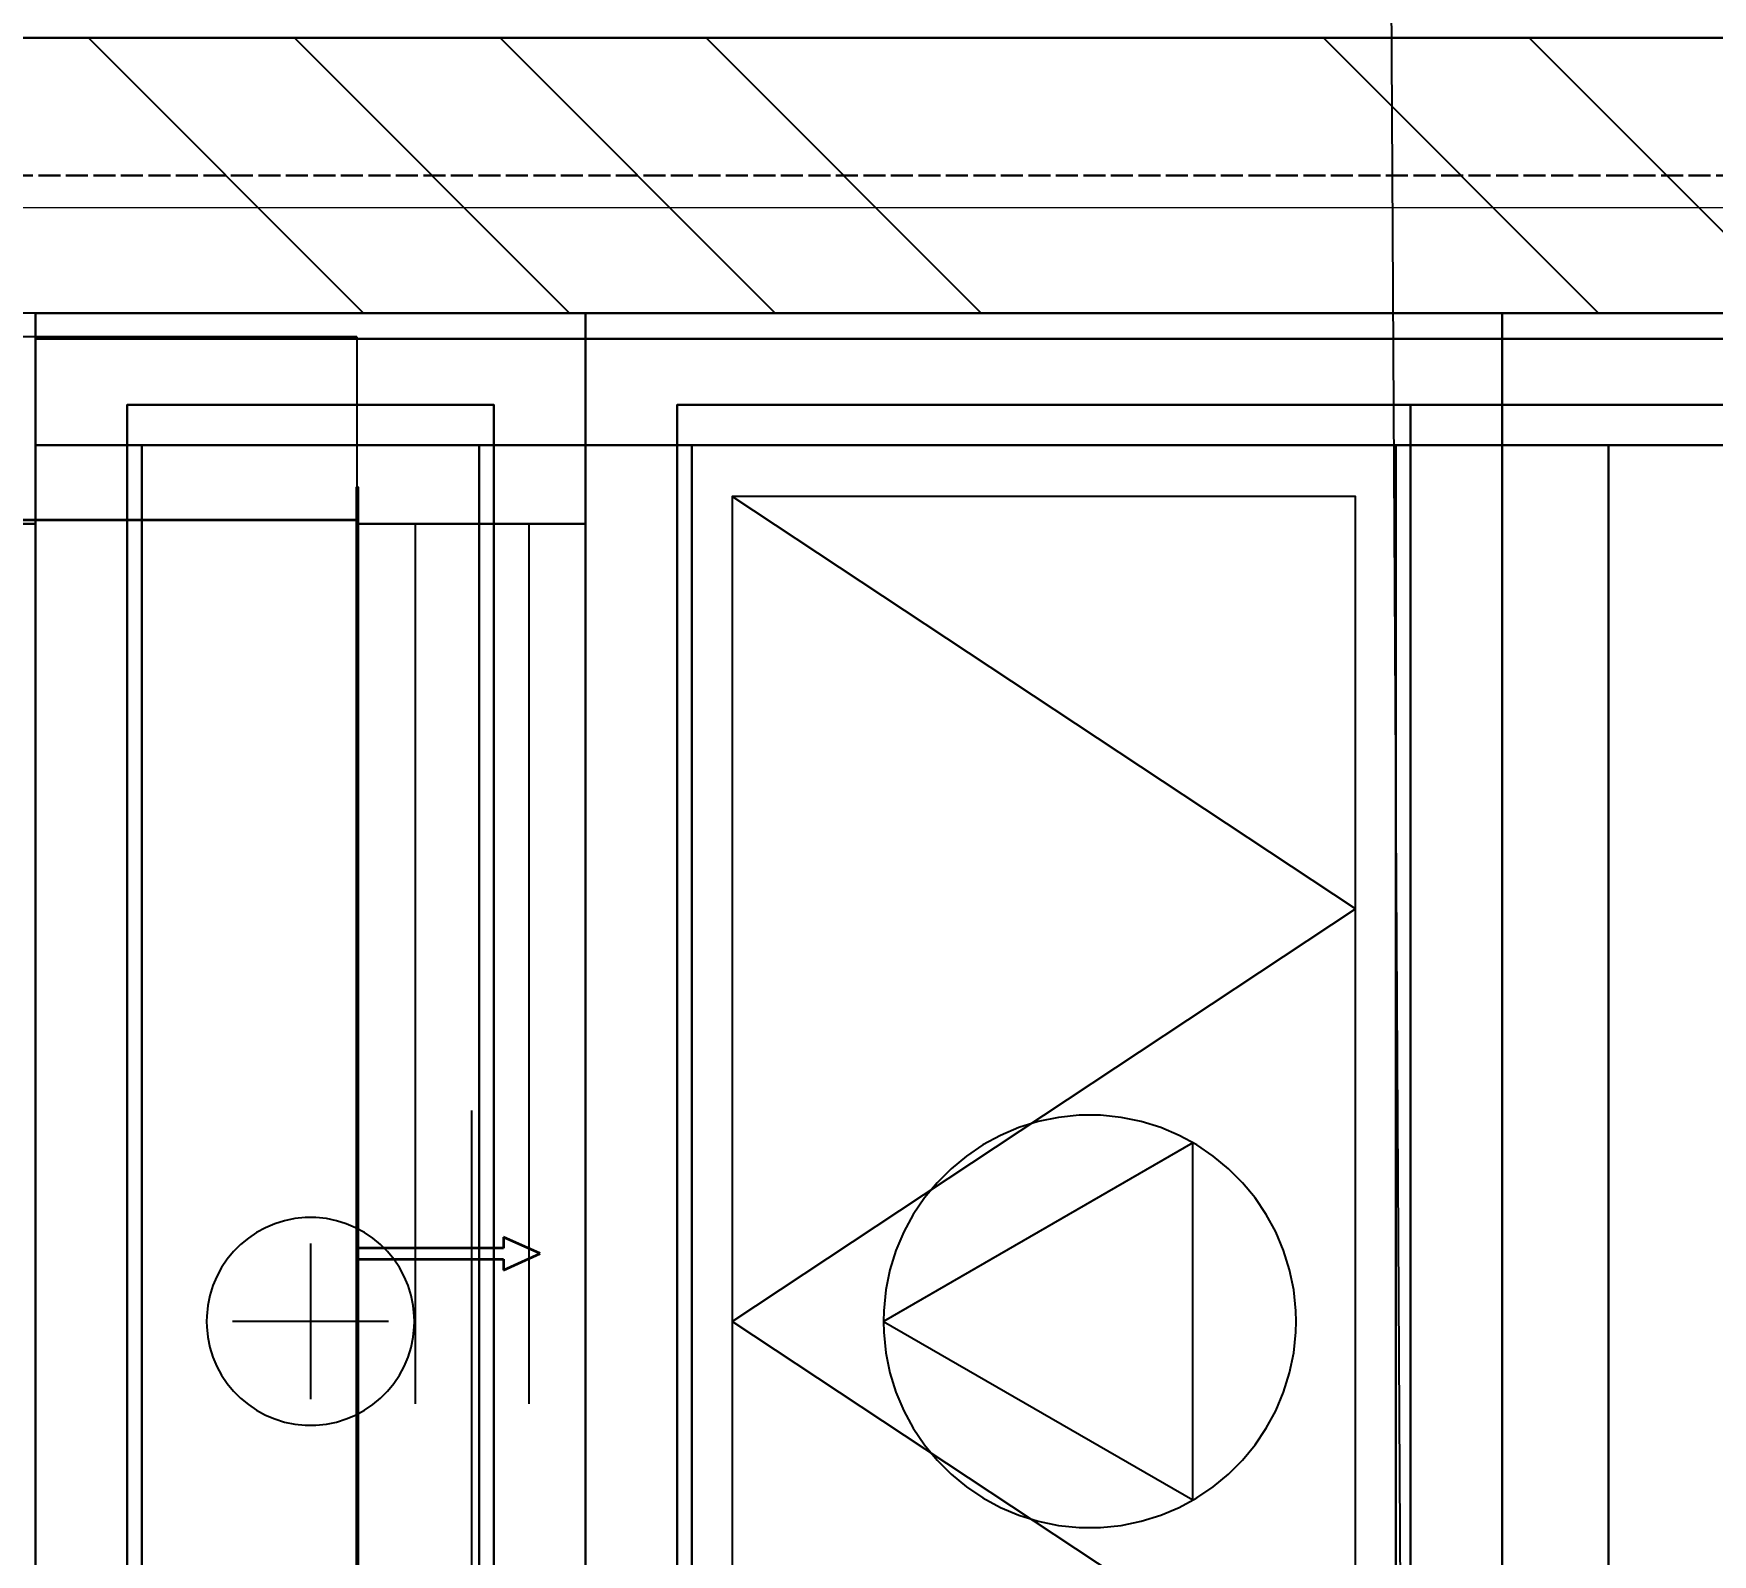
# Model space of a CAD drawing. Header units: millimetres. Extents: x 83708 to 840243643, y 645190 to 956201.
# Drawn here: x 351299 to 352214, y 855935 to 856764 of the extents above; entities that cross this region are included whole.
import ezdxf
from ezdxf import colors
from ezdxf.entities.mleader import LeaderData, LeaderLine
from ezdxf.math import Vec2, Vec3

# ---------------------------------------------------------------- set-up
doc = ezdxf.new("R2010")
doc.units = ezdxf.units.MM
doc.linetypes.add('ACAD_ISO02W100', pattern=[15, 12, -3])
doc.linetypes.add('MiddleRoom', pattern=[1100000.0, 100000, 1000000.0])
for name, color, linetype, lineweight in [('_INVENTO ALUSPLAAN', 253, 'Continuous', 9), ('Sein', 7, 'Continuous', 9), ('TULETÕKKETSOON', 1, 'ACAD_ISO02W100', 9)]:
    doc.layers.add(name, color=color, linetype=linetype, lineweight=lineweight)
for name, color, linetype in [('DUCT-S-1', 7, 'Continuous'), ('FLECAD1', 7, 'Continuous'), ('FLECAD2', 7, 'Continuous'), ('FLECAD3', 7, 'Continuous')]:
    doc.layers.add(name, color=color, linetype=linetype)
doc.styles.add('Annotative', font='malgunsl.ttf', dxfattribs={"height": 2})

# ---------------------------------------------------------------- blocks, each defined once
blk = doc.blocks.new('AC02935765_20221207113114_0')
at = {"layer": 'FLECAD1', "linetype": 'Continuous'}
for points in [[(425, 140, 150), (125, 139.9999, 150), (125, 1240, 150), (424.9999, 1240, 150)], [(125, 139.9999, 150), (125, 139.9999, 726), (125, 1240, 726), (125, 1240, 150)], [(424.9999, 1240, 150), (125, 1240, 150), (125, 1240, 726), (424.9999, 1240, 726)], [(425, 140, 726), (424.9999, 1240, 726), (125, 1240, 726), (125, 139.9999, 726)], [(925, 140, 150), (425, 140, 150), (424.9999, 1240, 150), (924.9999, 1240, 150)], [(425, 140, 150), (425, 140, 1302), (424.9999, 1240, 1302), (424.9999, 1240, 150)], [(924.9999, 1240, 150), (424.9999, 1240, 150), (424.9999, 1240, 1302), (924.9999, 1240, 1302)], [(925, 140, 1302), (924.9999, 1240, 1302), (424.9999, 1240, 1302), (425, 140, 1302)], [(425, 140, 150), (424.9999, 1240, 150), (424.9999, 1240, 726), (425, 140, 726)], [(2275, 140.0001, 150), (925, 140, 150), (924.9999, 1240, 150), (2275, 1240, 150)], [(925, 140, 150), (925, 140, 1302), (924.9999, 1240, 1302), (924.9999, 1240, 150)], [(2275, 1240, 150), (924.9999, 1240, 150), (924.9999, 1240, 1302), (2275, 1240, 1302)], [(2275, 140.0001, 1302), (2275, 1240, 1302), (924.9999, 1240, 1302), (925, 140, 1302)], [(925, 140, 150), (924.9999, 1240, 150), (924.9999, 1240, 1302), (925, 140, 1302)], [(424.9999, 1168), (125, 1168), (125, 1226), (424.9999, 1226)], [(125, 1168), (125, 1168, 150), (125, 1226, 150), (125, 1226)], [(424.9999, 1226), (125, 1226), (125, 1226, 150), (424.9999, 1226, 150)], [(424.9999, 1168, 150), (424.9999, 1226, 150), (125, 1226, 150), (125, 1168, 150)], [(924.9999, 1168), (424.9999, 1168), (424.9999, 1226), (924.9999, 1226)], [(424.9999, 1168), (424.9999, 1168, 150), (424.9999, 1226, 150), (424.9999, 1226)], [(924.9999, 1226), (424.9999, 1226), (424.9999, 1226, 150), (924.9999, 1226, 150)], [(924.9999, 1168, 150), (924.9999, 1226, 150), (424.9999, 1226, 150), (424.9999, 1168, 150)], [(424.9999, 1168), (424.9999, 1226), (424.9999, 1226, 150), (424.9999, 1168, 150)], [(2275, 1168), (924.9999, 1168), (924.9999, 1226), (2275, 1226)], [(924.9999, 1168), (924.9999, 1168, 150), (924.9999, 1226, 150), (924.9999, 1226)], [(2275, 1226), (924.9999, 1226), (924.9999, 1226, 150), (2275, 1226, 150)], [(2275, 1168, 150), (2275, 1226, 150), (924.9999, 1226, 150), (924.9999, 1168, 150)], [(924.9999, 1168), (924.9999, 1226), (924.9999, 1226, 150), (924.9999, 1168, 150)], [(424.9999, 1168), (424.9999, 1168, 150), (125, 1168, 150), (125, 1168)], [(183, 211.9999), (125, 211.9999), (125, 1168), (183, 1168)], [(125, 211.9999), (125, 211.9999, 150), (125, 1168, 150), (125, 1168)], [(183, 1168), (125, 1168), (125, 1168, 150), (183, 1168, 150)], [(183, 211.9999, 150), (183, 1168, 150), (125, 1168, 150), (125, 211.9999, 150)], [(183, 211.9999), (183, 1168), (183, 1168, 150), (183, 211.9999, 150)], [(425, 212), (367, 212), (366.9999, 1168), (424.9999, 1168)], [(367, 212), (367, 212, 150), (366.9999, 1168, 150), (366.9999, 1168)], [(424.9999, 1168), (366.9999, 1168), (366.9999, 1168, 150), (424.9999, 1168, 150)], [(425, 212, 150), (424.9999, 1168, 150), (366.9999, 1168, 150), (367, 212, 150)], [(924.9999, 1168), (924.9999, 1168, 150), (424.9999, 1168, 150), (424.9999, 1168)], [(483, 212), (425, 212), (424.9999, 1168), (482.9999, 1168)], [(425, 212), (425, 212, 150), (424.9999, 1168, 150), (424.9999, 1168)], [(482.9999, 1168), (424.9999, 1168), (424.9999, 1168, 150), (482.9999, 1168, 150)], [(483, 212, 150), (482.9999, 1168, 150), (424.9999, 1168, 150), (425, 212, 150)], [(425, 212), (424.9999, 1168), (424.9999, 1168, 150), (425, 212, 150)], [(483, 212), (482.9999, 1168), (482.9999, 1168, 150), (483, 212, 150)], [(925, 212), (867, 212), (866.9999, 1168), (924.9999, 1168)], [(867, 212), (867, 212, 150), (866.9999, 1168, 150), (866.9999, 1168)], [(924.9999, 1168), (866.9999, 1168), (866.9999, 1168, 150), (924.9999, 1168, 150)], [(925, 212, 150), (924.9999, 1168, 150), (866.9999, 1168, 150), (867, 212, 150)], [(2275, 1168), (2275, 1168, 150), (924.9999, 1168, 150), (924.9999, 1168)], [(983, 212), (925, 212), (924.9999, 1168), (982.9999, 1168)], [(925, 212), (925, 212, 150), (924.9999, 1168, 150), (924.9999, 1168)], [(982.9999, 1168), (924.9999, 1168), (924.9999, 1168, 150), (982.9999, 1168, 150)], [(983, 212, 150), (982.9999, 1168, 150), (924.9999, 1168, 150), (925, 212, 150)], [(925, 212), (924.9999, 1168), (924.9999, 1168, 150), (925, 212, 150)], [(983, 212), (982.9999, 1168), (982.9999, 1168, 150), (983, 212, 150)], [(299.9999, 1145, 794), (300.9999, 1145, 794), (301, 304.9999, 794), (300, 304.9999, 794)], [(299.9999, 1145, 794), (300, 304.9999, 794), (300, 304.9999, 1234), (299.9999, 1145, 1234)], [(299.9999, 1145, 794), (299.9999, 1145, 1234), (300.9999, 1145, 1234), (300.9999, 1145, 794)], [(299.9999, 1145, 1234), (300, 304.9999, 1234), (301, 304.9999, 1234), (300.9999, 1145, 1234)], [(300.9999, 1145, 794), (300.9999, 1145, 1234), (301, 304.9999, 1234), (301, 304.9999, 794)], [(1, 1125, 238), (125, 1125, 238), (125, 324.9999, 238), (1, 324.9999, 238)], [(1, 1125, 238), (1, 1125, 638), (125, 1125, 638), (125, 1125, 238)], [(1, 1125, 638), (1, 324.9999, 638), (125, 324.9999, 638), (125, 1125, 638)], [(125, 1125, 238), (125, 1125, 638), (125, 324.9999, 638), (125, 324.9999, 238)], [(300.9999, 1125, 814), (424.9999, 1125, 814), (425, 324.9999, 814), (301, 324.9999, 814)], [(300.9999, 1125, 814), (301, 324.9999, 814), (301, 324.9999, 1214), (300.9999, 1125, 1214)], [(300.9999, 1125, 814), (300.9999, 1125, 1214), (424.9999, 1125, 1214), (424.9999, 1125, 814)], [(300.9999, 1125, 1214), (301, 324.9999, 1214), (425, 324.9999, 1214), (424.9999, 1125, 1214)], [(424.9999, 1125, 814), (424.9999, 1125, 1214), (425, 324.9999, 1214), (425, 324.9999, 814)]]:
    blk.add_3dface(points, dxfattribs=at)
at = {"layer": 'FLECAD2', "linetype": 'Continuous'}
for points in [[(374.9999, 1240, 203), (175, 1240, 203), (175, 1240, 673), (374.9999, 1240, 673), (374.9999, 1240, 203)], [(175, 1240, 203), (175, 1240, 203), (175, 1240, 673), (175, 1240, 673), (175, 1240, 203)], [(924.9999, 1240, 203), (474.9999, 1240, 203), (474.9999, 1240, 673), (924.9999, 1240, 673), (924.9999, 1240, 203)], [(474.9999, 1240, 203), (474.9999, 1240, 203), (474.9999, 1240, 673), (474.9999, 1240, 673), (474.9999, 1240, 203)], [(474.9999, 1240, 779), (474.9999, 1240, 1249), (474.9999, 1240, 1249), (474.9999, 1240, 779), (474.9999, 1240, 779)], [(474.9999, 1240, 779), (474.9999, 1240, 1249), (874.9999, 1240, 1249), (874.9999, 1240, 779), (474.9999, 1240, 779)], [(874.9999, 1240, 779), (874.9999, 1240, 1249), (924.9999, 1240, 1249), (924.9999, 1240, 779), (874.9999, 1240, 779)], [(2275, 1240, 203), (924.9999, 1240, 203), (924.9999, 1240, 1249), (2275, 1240, 1249), (2275, 1240, 203)], [(125, 189.9999, 203), (125, 189.9999, 673), (125, 1190, 673), (125, 1190, 203), (125, 189.9999, 203)], [(125, 189.9999, 203), (125, 189.9999, 673), (125, 1190, 673), (125, 1190, 203), (125, 189.9999, 203)], [(375, 190, 150), (175, 189.9999, 150), (175, 1190, 150), (374.9999, 1190, 150), (375, 190, 150)], [(175, 189.9999, 150), (175, 189.9999, 150), (175, 1190, 150), (175, 1190, 150), (175, 189.9999, 150)], [(375, 190, 726), (374.9999, 1190, 726), (175, 1190, 726), (175, 189.9999, 726), (375, 190, 726)], [(175, 189.9999, 726), (175, 1190, 726), (175, 1190, 726), (175, 189.9999, 726), (175, 189.9999, 726)], [(425, 190, 203), (425, 190, 673), (424.9999, 1190, 673), (424.9999, 1190, 203), (425, 190, 203)], [(425, 190, 203), (425, 190, 673), (424.9999, 1190, 673), (424.9999, 1190, 203), (425, 190, 203)], [(424.9999, 1190, 779), (425, 190, 779), (425, 190, 1249), (424.9999, 1190, 1249), (424.9999, 1190, 779)], [(424.9999, 1190, 779), (425, 190, 779), (425, 190, 1249), (424.9999, 1190, 1249), (424.9999, 1190, 779)], [(425, 190, 203), (424.9999, 1190, 203), (424.9999, 1190, 673), (425, 190, 673), (425, 190, 203)], [(925, 190, 150), (475, 190, 150), (474.9999, 1190, 150), (924.9999, 1190, 150), (925, 190, 150)], [(475, 190, 150), (475, 190, 150), (474.9999, 1190, 150), (474.9999, 1190, 150), (475, 190, 150)], [(474.9999, 1190, 1302), (475, 190, 1302), (475, 190, 1302), (474.9999, 1190, 1302), (474.9999, 1190, 1302)], [(474.9999, 1190, 1302), (475, 190, 1302), (875, 190, 1302), (874.9999, 1190, 1302), (474.9999, 1190, 1302)], [(874.9999, 1190, 1302), (875, 190, 1302), (925, 190, 1302), (924.9999, 1190, 1302), (874.9999, 1190, 1302)], [(2275, 190.0001, 150), (925, 190, 150), (924.9999, 1190, 150), (2275, 1190, 150), (2275, 190.0001, 150)], [(925, 190, 203), (925, 190, 1249), (924.9999, 1190, 1249), (924.9999, 1190, 203), (925, 190, 203)], [(2275, 190.0001, 1302), (2275, 1190, 1302), (924.9999, 1190, 1302), (925, 190, 1302), (2275, 190.0001, 1302)], [(925, 190, 203), (924.9999, 1190, 203), (924.9999, 1190, 673), (925, 190, 673), (925, 190, 203)], [(924.9999, 1190, 779), (924.9999, 1190, 1249), (925, 190, 1249), (925, 190, 779), (924.9999, 1190, 779)], [(924.9999, 1190, 779), (924.9999, 1190, 1249), (925, 190, 1249), (925, 190, 779), (924.9999, 1190, 779)]]:
    blk.add_polyline3d(points, dxfattribs=at)
at = {"layer": 'FLECAD3', "linetype": 'Continuous'}
for p, q in [((317.4999, 1240, 438), (232.4999, 1240, 438)), ((274.9999, 1240, 395.5), (274.9999, 1240, 480.5)), ((686.3999, 1240, 414.5), (662.1998, 1240, 414.5)), ((686.3999, 1240, 461.5), (662.1998, 1240, 461.5)), ((2275, 1240, 673), (924.9999, 1240, 673)), ((2275, 1240, 779), (924.9999, 1240, 779)), ((331.9999, 1125, 814), (332, 644.9999, 814)), ((331.9999, 1125, 1214), (331.9999, 1125, 974)), ((331.9999, 1125, 1214), (332, 644.9999, 1214)), ((362.9999, 1125, 814), (362.9999, 1125, 1054)), ((393.9999, 1125, 814), (394, 645, 814)), ((393.9999, 1125, 1214), (393.9999, 1125, 974)), ((393.9999, 1125, 1214), (394, 645, 1214)), ((363, 324.9999, 814), (363, 804.9999, 814)), ((363, 324.9999, 1214), (363, 804.9999, 1214)), ((275, 732.4999, 150), (275, 647.4999, 150)), ((275, 732.4999, 726), (275, 647.4999, 726)), ((317.5, 689.9999, 150), (232.5, 689.9999, 150)), ((317.5, 689.9999, 726), (232.5, 689.9999, 726))]:
    blk.add_line(p, q, dxfattribs=at)
for points in [[(331.6665, 1240, 438), (331.6169, 1240, 435.0801), (331.036, 1240, 429.3693), (329.9026, 1240, 423.8389), (328.2455, 1240, 418.5175), (326.0933, 1240, 413.4339), (323.4744, 1240, 408.6166), (320.4176, 1240, 404.0941), (316.9515, 1240, 399.8952), (313.1046, 1240, 396.0484), (308.9058, 1240, 392.5823), (304.3833, 1240, 389.5255), (299.5659, 1240, 386.9067), (294.4823, 1240, 384.7544), (289.161, 1240, 383.0973), (283.6306, 1240, 381.9639), (277.9198, 1240, 381.3829), (274.9999, 1240, 381.3333), (272.08, 1240, 381.3829), (266.3691, 1240, 381.9639), (260.8387, 1240, 383.0973), (255.5175, 1240, 384.7544), (250.4338, 1240, 386.9067), (245.6165, 1240, 389.5255), (241.094, 1240, 392.5823), (236.8951, 1240, 396.0484), (233.0482, 1240, 399.8952), (229.5822, 1240, 404.0941), (226.5254, 1240, 408.6166), (223.9065, 1240, 413.4339), (221.7544, 1240, 418.5175), (220.0972, 1240, 423.8389), (218.9639, 1240, 429.3693), (218.3828, 1240, 435.0801), (218.3333, 1240, 438), (218.3828, 1240, 440.9199), (218.9639, 1240, 446.6307), (220.0972, 1240, 452.1611), (221.7544, 1240, 457.4825), (223.9065, 1240, 462.5661), (226.5254, 1240, 467.3834), (229.5822, 1240, 471.9059), (233.0482, 1240, 476.1048), (236.8951, 1240, 479.9516), (241.094, 1240, 483.4177), (245.6165, 1240, 486.4745), (250.4338, 1240, 489.0933), (255.5175, 1240, 491.2456), (260.8387, 1240, 492.9027), (266.3691, 1240, 494.0361), (272.08, 1240, 494.6171), (274.9999, 1240, 494.6667), (277.9198, 1240, 494.6171), (283.6306, 1240, 494.0361), (289.161, 1240, 492.9027), (294.4823, 1240, 491.2456), (299.5659, 1240, 489.0933), (304.3833, 1240, 486.4745), (308.9058, 1240, 483.4177), (313.1046, 1240, 479.9516), (316.9515, 1240, 476.1048), (320.4176, 1240, 471.9059), (323.4744, 1240, 467.3834), (326.0933, 1240, 462.5661), (328.2455, 1240, 457.4825), (329.9026, 1240, 452.1611), (331.036, 1240, 446.6307), (331.6169, 1240, 440.9199), (331.6665, 1240, 438), (331.6665, 1240, 438)], [(504.9999, 1240, 802.5), (844.9999, 1240, 802.5), (844.9999, 1240, 1225.5), (504.9999, 1240, 1225.5), (504.9999, 1240, 802.5)], [(504.9999, 1240, 802.5), (844.9999, 1240, 908.25), (504.9999, 1240, 1014), (844.9999, 1240, 1119.75), (504.9999, 1240, 1225.5)], [(662.1998, 1240, 391), (541.1998, 1240, 391), (541.1998, 1240, 485), (662.1998, 1240, 485), (662.1998, 1240, 391)], [(710.5999, 1240, 320.5), (686.3999, 1240, 297), (686.3999, 1240, 579), (710.5999, 1240, 555.5), (710.5999, 1240, 320.5)], [(807.3999, 1240, 273.5), (803.9319, 1240, 273.6663), (797.1007, 1240, 274.6076), (790.4391, 1240, 276.2585), (783.9949, 1240, 278.5956), (777.8164, 1240, 281.5955), (771.9518, 1240, 285.2347), (766.4493, 1240, 289.49), (761.3571, 1240, 294.3379), (758.9999, 1240, 297), (756.6427, 1240, 299.6621), (751.5504, 1240, 304.51), (746.0479, 1240, 308.7653), (740.1833, 1240, 312.4045), (734.0049, 1240, 315.4044), (727.5607, 1240, 317.7415), (720.8989, 1240, 319.3924), (714.0679, 1240, 320.3337), (710.5999, 1240, 320.5)], [(807.3999, 1240, 344), (803.9319, 1240, 344.1663), (797.1007, 1240, 345.1076), (790.4391, 1240, 346.7585), (783.9949, 1240, 349.0956), (777.8164, 1240, 352.0955), (771.9518, 1240, 355.7347), (766.4493, 1240, 359.99), (761.3571, 1240, 364.8379), (758.9999, 1240, 367.5), (756.6427, 1240, 370.1621), (751.5504, 1240, 375.01), (746.0479, 1240, 379.2653), (740.1833, 1240, 382.9045), (734.0049, 1240, 385.9044), (727.5607, 1240, 388.2415), (720.8989, 1240, 389.8924), (714.0679, 1240, 390.8337), (710.5999, 1240, 391)], [(807.3999, 1240, 438), (804.4658, 1240, 436.8772), (798.4874, 1240, 435.1197), (792.4114, 1240, 433.948), (786.2769, 1240, 433.3622), (780.1229, 1240, 433.3622), (773.9884, 1240, 433.948), (767.9124, 1240, 435.1197), (761.9338, 1240, 436.8772), (758.9999, 1240, 438), (756.0659, 1240, 439.1228), (750.0874, 1240, 440.8803), (744.0114, 1240, 442.052), (737.8768, 1240, 442.6378), (731.7229, 1240, 442.6378), (725.5884, 1240, 442.052), (719.5123, 1240, 440.8803), (713.5338, 1240, 439.1228), (710.5999, 1240, 438)], [(807.3999, 1240, 532), (805.0427, 1240, 529.3379), (799.9504, 1240, 524.49), (794.4479, 1240, 520.2347), (788.5834, 1240, 516.5955), (782.4049, 1240, 513.5956), (775.9607, 1240, 511.2585), (769.299, 1240, 509.6076), (762.4679, 1240, 508.6663), (758.9999, 1240, 508.5), (755.5319, 1240, 508.3337), (748.7008, 1240, 507.3924), (742.0391, 1240, 505.7415), (735.5948, 1240, 503.4044), (729.4164, 1240, 500.4045), (723.5519, 1240, 496.7653), (718.0493, 1240, 492.51), (712.957, 1240, 487.6621), (710.5999, 1240, 485)], [(807.3999, 1240, 602.5), (805.0427, 1240, 599.8379), (799.9504, 1240, 594.99), (794.4479, 1240, 590.7347), (788.5834, 1240, 587.0955), (782.4049, 1240, 584.0956), (775.9607, 1240, 581.7585), (769.299, 1240, 580.1076), (762.4679, 1240, 579.1663), (758.9999, 1240, 579), (755.5319, 1240, 578.8337), (748.7008, 1240, 577.8924), (742.0391, 1240, 576.2415), (735.5948, 1240, 573.9044), (729.4164, 1240, 570.9045), (723.5519, 1240, 567.2653), (718.0493, 1240, 563.01), (712.957, 1240, 558.1621), (710.5999, 1240, 555.5)], [(879.9999, 1240, 320.5), (807.3999, 1240, 273.5), (807.3999, 1240, 602.5), (879.9999, 1240, 555.5), (879.9999, 1240, 320.5)], [(924.9999, 1240, 273.5), (923.6921, 1240, 277.6865), (920.302, 1240, 285.6423), (916.0419, 1240, 293.035), (910.9779, 1240, 299.7956), (905.1765, 1240, 305.8549), (898.7036, 1240, 311.1438), (891.6255, 1240, 315.5933), (884.0083, 1240, 319.1341), (879.9999, 1240, 320.5)], [(924.9999, 1240, 602.5), (923.6921, 1240, 598.3135), (920.302, 1240, 590.3577), (916.0419, 1240, 582.965), (910.9779, 1240, 576.2044), (905.1765, 1240, 570.1451), (898.7036, 1240, 564.8562), (891.6255, 1240, 560.4067), (884.0083, 1240, 556.8659), (879.9999, 1240, 555.5)], [(225, 1226, 75), (224.9651, 1226, 72.9389), (224.5549, 1226, 68.90771), (223.7549, 1226, 65.00391), (222.5852, 1226, 61.2477), (221.0659, 1226, 57.65924), (219.2173, 1226, 54.25877), (215.906, 1226, 49.52486), (210.4751, 1226, 44.09406), (205.7412, 1226, 40.78271), (202.3408, 1226, 38.93413), (198.7522, 1226, 37.41487), (194.9961, 1226, 36.24514), (191.0923, 1226, 35.44512), (187.061, 1226, 35.03502), (185, 1226, 35), (182.939, 1226, 35.03502), (178.9077, 1226, 35.44512), (175.0039, 1226, 36.24514), (171.2478, 1226, 37.41487), (167.6592, 1226, 38.93413), (164.2588, 1226, 40.78271), (159.5249, 1226, 44.09406), (154.094, 1226, 49.52486), (150.7827, 1226, 54.25877), (148.9341, 1226, 57.65924), (147.4148, 1226, 61.2477), (146.2451, 1226, 65.00391), (145.4451, 1226, 68.90771), (145.0349, 1226, 72.9389), (145, 1226, 75), (145.0349, 1226, 77.0611), (145.4451, 1226, 81.09229), (146.2451, 1226, 84.99609), (147.4148, 1226, 88.7523), (148.9341, 1226, 92.34076), (150.7827, 1226, 95.74123), (154.094, 1226, 100.4751), (159.5249, 1226, 105.9059), (164.2588, 1226, 109.2173), (167.6592, 1226, 111.0659), (171.2478, 1226, 112.5851), (175.0039, 1226, 113.7549), (178.9077, 1226, 114.5549), (182.939, 1226, 114.965), (185, 1226, 115), (187.061, 1226, 114.965), (191.0923, 1226, 114.5549), (194.9961, 1226, 113.7549), (198.7522, 1226, 112.5851), (202.3408, 1226, 111.0659), (205.7412, 1226, 109.2173), (210.4751, 1226, 105.9059), (215.906, 1226, 100.4751), (219.2173, 1226, 95.74123), (221.0659, 1226, 92.34076), (222.5852, 1226, 88.7523), (223.7549, 1226, 84.99609), (224.5549, 1226, 81.09229), (224.9651, 1226, 77.0611), (225, 1226, 75), (225, 1226, 75)], [(404.9999, 1226, 75), (404.9648, 1226, 72.9389), (404.5548, 1226, 68.90771), (403.7548, 1226, 65.00391), (402.585, 1226, 61.2477), (401.0658, 1226, 57.65924), (399.2172, 1226, 54.25877), (395.9059, 1226, 49.52486), (390.475, 1226, 44.09406), (385.7411, 1226, 40.78271), (382.3406, 1226, 38.93413), (378.7522, 1226, 37.41487), (374.996, 1226, 36.24514), (371.0922, 1226, 35.44512), (367.061, 1226, 35.03502), (364.9999, 1226, 35), (362.9387, 1226, 35.03502), (358.9076, 1226, 35.44512), (355.0038, 1226, 36.24514), (351.2476, 1226, 37.41487), (347.6592, 1226, 38.93413), (344.2587, 1226, 40.78271), (339.5248, 1226, 44.09406), (334.0939, 1226, 49.52486), (330.7826, 1226, 54.25877), (328.934, 1226, 57.65924), (327.4148, 1226, 61.2477), (326.245, 1226, 65.00391), (325.4449, 1226, 68.90771), (325.0349, 1226, 72.9389), (324.9999, 1226, 75), (325.0349, 1226, 77.0611), (325.4449, 1226, 81.09229), (326.245, 1226, 84.99609), (327.4148, 1226, 88.7523), (328.934, 1226, 92.34076), (330.7826, 1226, 95.74123), (334.0939, 1226, 100.4751), (339.5248, 1226, 105.9059), (344.2587, 1226, 109.2173), (347.6592, 1226, 111.0659), (351.2476, 1226, 112.5851), (355.0038, 1226, 113.7549), (358.9076, 1226, 114.5549), (362.9387, 1226, 114.965), (364.9999, 1226, 115), (367.061, 1226, 114.965), (371.0922, 1226, 114.5549), (374.996, 1226, 113.7549), (378.7522, 1226, 112.5851), (382.3406, 1226, 111.0659), (385.7411, 1226, 109.2173), (390.475, 1226, 105.9059), (395.9059, 1226, 100.4751), (399.2172, 1226, 95.74123), (401.0658, 1226, 92.34076), (402.585, 1226, 88.7523), (403.7548, 1226, 84.99609), (404.5548, 1226, 81.09229), (404.9648, 1226, 77.0611), (404.9999, 1226, 75), (404.9999, 1226, 75)], [(564.9999, 1226, 75), (564.9648, 1226, 72.9389), (564.5548, 1226, 68.90771), (563.7548, 1226, 65.00391), (562.585, 1226, 61.2477), (561.0658, 1226, 57.65924), (559.2172, 1226, 54.25877), (555.9059, 1226, 49.52486), (550.475, 1226, 44.09406), (545.7411, 1226, 40.78271), (542.3406, 1226, 38.93413), (538.7522, 1226, 37.41487), (534.996, 1226, 36.24514), (531.0922, 1226, 35.44512), (527.061, 1226, 35.03502), (524.9999, 1226, 35), (522.9387, 1226, 35.03502), (518.9076, 1226, 35.44512), (515.0038, 1226, 36.24514), (511.2476, 1226, 37.41487), (507.6592, 1226, 38.93413), (504.2587, 1226, 40.78271), (499.5248, 1226, 44.09406), (494.0939, 1226, 49.52486), (490.7826, 1226, 54.25877), (488.934, 1226, 57.65924), (487.4148, 1226, 61.2477), (486.245, 1226, 65.00391), (485.4449, 1226, 68.90771), (485.0349, 1226, 72.9389), (484.9999, 1226, 75), (485.0349, 1226, 77.0611), (485.4449, 1226, 81.09229), (486.245, 1226, 84.99609), (487.4148, 1226, 88.7523), (488.934, 1226, 92.34076), (490.7826, 1226, 95.74123), (494.0939, 1226, 100.4751), (499.5248, 1226, 105.9059), (504.2587, 1226, 109.2173), (507.6592, 1226, 111.0659), (511.2476, 1226, 112.5851), (515.0038, 1226, 113.7549), (518.9076, 1226, 114.5549), (522.9387, 1226, 114.965), (524.9999, 1226, 115), (527.061, 1226, 114.965), (531.0922, 1226, 114.5549), (534.996, 1226, 113.7549), (538.7522, 1226, 112.5851), (542.3406, 1226, 111.0659), (545.7411, 1226, 109.2173), (550.475, 1226, 105.9059), (555.9059, 1226, 100.4751), (559.2172, 1226, 95.74123), (561.0658, 1226, 92.34076), (562.585, 1226, 88.7523), (563.7548, 1226, 84.99609), (564.5548, 1226, 81.09229), (564.9648, 1226, 77.0611), (564.9999, 1226, 75), (564.9999, 1226, 75)], [(864.9999, 1226, 75), (864.9648, 1226, 72.9389), (864.5548, 1226, 68.90771), (863.7548, 1226, 65.00391), (862.585, 1226, 61.2477), (861.0658, 1226, 57.65924), (859.2172, 1226, 54.25877), (855.9059, 1226, 49.52486), (850.475, 1226, 44.09406), (845.7411, 1226, 40.78271), (842.3406, 1226, 38.93413), (838.7522, 1226, 37.41487), (834.996, 1226, 36.24514), (831.0922, 1226, 35.44512), (827.061, 1226, 35.03502), (824.9999, 1226, 35), (822.9387, 1226, 35.03502), (818.9076, 1226, 35.44512), (815.0038, 1226, 36.24514), (811.2476, 1226, 37.41487), (807.6592, 1226, 38.93413), (804.2587, 1226, 40.78271), (799.5248, 1226, 44.09406), (794.0939, 1226, 49.52486), (790.7826, 1226, 54.25877), (788.934, 1226, 57.65924), (787.4148, 1226, 61.2477), (786.245, 1226, 65.00391), (785.4449, 1226, 68.90771), (785.0349, 1226, 72.9389), (784.9999, 1226, 75), (785.0349, 1226, 77.0611), (785.4449, 1226, 81.09229), (786.245, 1226, 84.99609), (787.4148, 1226, 88.7523), (788.934, 1226, 92.34076), (790.7826, 1226, 95.74123), (794.0939, 1226, 100.4751), (799.5248, 1226, 105.9059), (804.2587, 1226, 109.2173), (807.6592, 1226, 111.0659), (811.2476, 1226, 112.5851), (815.0038, 1226, 113.7549), (818.9076, 1226, 114.5549), (822.9387, 1226, 114.965), (824.9999, 1226, 115), (827.061, 1226, 114.965), (831.0922, 1226, 114.5549), (834.996, 1226, 113.7549), (838.7522, 1226, 112.5851), (842.3406, 1226, 111.0659), (845.7411, 1226, 109.2173), (850.475, 1226, 105.9059), (855.9059, 1226, 100.4751), (859.2172, 1226, 95.74123), (861.0658, 1226, 92.34076), (862.585, 1226, 88.7523), (863.7548, 1226, 84.99609), (864.5548, 1226, 81.09229), (864.9648, 1226, 77.0611), (864.9999, 1226, 75), (864.9999, 1226, 75)], [(225, 1168, 75), (224.9651, 1168, 72.9389), (224.5549, 1168, 68.90771), (223.7549, 1168, 65.00391), (222.5852, 1168, 61.2477), (221.0659, 1168, 57.65924), (219.2173, 1168, 54.25877), (215.906, 1168, 49.52486), (210.4751, 1168, 44.09406), (205.7412, 1168, 40.78271), (202.3408, 1168, 38.93413), (198.7522, 1168, 37.41487), (194.9961, 1168, 36.24514), (191.0923, 1168, 35.44512), (187.061, 1168, 35.03502), (185, 1168, 35), (182.939, 1168, 35.03502), (178.9077, 1168, 35.44512), (175.0039, 1168, 36.24514), (171.2478, 1168, 37.41487), (167.6592, 1168, 38.93413), (164.2588, 1168, 40.78271), (159.5249, 1168, 44.09406), (154.094, 1168, 49.52486), (150.7827, 1168, 54.25877), (148.9341, 1168, 57.65924), (147.4148, 1168, 61.2477), (146.2451, 1168, 65.00391), (145.4451, 1168, 68.90771), (145.0349, 1168, 72.9389), (145, 1168, 75), (145.0349, 1168, 77.0611), (145.4451, 1168, 81.09229), (146.2451, 1168, 84.99609), (147.4148, 1168, 88.7523), (148.9341, 1168, 92.34076), (150.7827, 1168, 95.74123), (154.094, 1168, 100.4751), (159.5249, 1168, 105.9059), (164.2588, 1168, 109.2173), (167.6592, 1168, 111.0659), (171.2478, 1168, 112.5851), (175.0039, 1168, 113.7549), (178.9077, 1168, 114.5549), (182.939, 1168, 114.965), (185, 1168, 115), (187.061, 1168, 114.965), (191.0923, 1168, 114.5549), (194.9961, 1168, 113.7549), (198.7522, 1168, 112.5851), (202.3408, 1168, 111.0659), (205.7412, 1168, 109.2173), (210.4751, 1168, 105.9059), (215.906, 1168, 100.4751), (219.2173, 1168, 95.74123), (221.0659, 1168, 92.34076), (222.5852, 1168, 88.7523), (223.7549, 1168, 84.99609), (224.5549, 1168, 81.09229), (224.9651, 1168, 77.0611), (225, 1168, 75), (225, 1168, 75)], [(404.9999, 1168, 75), (404.9648, 1168, 72.9389), (404.5548, 1168, 68.90771), (403.7548, 1168, 65.00391), (402.585, 1168, 61.2477), (401.0658, 1168, 57.65924), (399.2172, 1168, 54.25877), (395.9059, 1168, 49.52486), (390.475, 1168, 44.09406), (385.7411, 1168, 40.78271), (382.3406, 1168, 38.93413), (378.7522, 1168, 37.41487), (374.996, 1168, 36.24514), (371.0922, 1168, 35.44512), (367.061, 1168, 35.03502), (364.9999, 1168, 35), (362.9387, 1168, 35.03502), (358.9076, 1168, 35.44512), (355.0038, 1168, 36.24514), (351.2476, 1168, 37.41487), (347.6592, 1168, 38.93413), (344.2587, 1168, 40.78271), (339.5248, 1168, 44.09406), (334.0939, 1168, 49.52486), (330.7826, 1168, 54.25877), (328.934, 1168, 57.65924), (327.4148, 1168, 61.2477), (326.245, 1168, 65.00391), (325.4449, 1168, 68.90771), (325.0349, 1168, 72.9389), (324.9999, 1168, 75), (325.0349, 1168, 77.0611), (325.4449, 1168, 81.09229), (326.245, 1168, 84.99609), (327.4148, 1168, 88.7523), (328.934, 1168, 92.34076), (330.7826, 1168, 95.74123), (334.0939, 1168, 100.4751), (339.5248, 1168, 105.9059), (344.2587, 1168, 109.2173), (347.6592, 1168, 111.0659), (351.2476, 1168, 112.5851), (355.0038, 1168, 113.7549), (358.9076, 1168, 114.5549), (362.9387, 1168, 114.965), (364.9999, 1168, 115), (367.061, 1168, 114.965), (371.0922, 1168, 114.5549), (374.996, 1168, 113.7549), (378.7522, 1168, 112.5851), (382.3406, 1168, 111.0659), (385.7411, 1168, 109.2173), (390.475, 1168, 105.9059), (395.9059, 1168, 100.4751), (399.2172, 1168, 95.74123), (401.0658, 1168, 92.34076), (402.585, 1168, 88.7523), (403.7548, 1168, 84.99609), (404.5548, 1168, 81.09229), (404.9648, 1168, 77.0611), (404.9999, 1168, 75), (404.9999, 1168, 75)], [(564.9999, 1168, 75), (564.9648, 1168, 72.9389), (564.5548, 1168, 68.90771), (563.7548, 1168, 65.00391), (562.585, 1168, 61.2477), (561.0658, 1168, 57.65924), (559.2172, 1168, 54.25877), (555.9059, 1168, 49.52486), (550.475, 1168, 44.09406), (545.7411, 1168, 40.78271), (542.3406, 1168, 38.93413), (538.7522, 1168, 37.41487), (534.996, 1168, 36.24514), (531.0922, 1168, 35.44512), (527.061, 1168, 35.03502), (524.9999, 1168, 35), (522.9387, 1168, 35.03502), (518.9076, 1168, 35.44512), (515.0038, 1168, 36.24514), (511.2476, 1168, 37.41487), (507.6592, 1168, 38.93413), (504.2587, 1168, 40.78271), (499.5248, 1168, 44.09406), (494.0939, 1168, 49.52486), (490.7826, 1168, 54.25877), (488.934, 1168, 57.65924), (487.4148, 1168, 61.2477), (486.245, 1168, 65.00391), (485.4449, 1168, 68.90771), (485.0349, 1168, 72.9389), (484.9999, 1168, 75), (485.0349, 1168, 77.0611), (485.4449, 1168, 81.09229), (486.245, 1168, 84.99609), (487.4148, 1168, 88.7523), (488.934, 1168, 92.34076), (490.7826, 1168, 95.74123), (494.0939, 1168, 100.4751), (499.5248, 1168, 105.9059), (504.2587, 1168, 109.2173), (507.6592, 1168, 111.0659), (511.2476, 1168, 112.5851), (515.0038, 1168, 113.7549), (518.9076, 1168, 114.5549), (522.9387, 1168, 114.965), (524.9999, 1168, 115), (527.061, 1168, 114.965), (531.0922, 1168, 114.5549), (534.996, 1168, 113.7549), (538.7522, 1168, 112.5851), (542.3406, 1168, 111.0659), (545.7411, 1168, 109.2173), (550.475, 1168, 105.9059), (555.9059, 1168, 100.4751), (559.2172, 1168, 95.74123), (561.0658, 1168, 92.34076), (562.585, 1168, 88.7523), (563.7548, 1168, 84.99609), (564.5548, 1168, 81.09229), (564.9648, 1168, 77.0611), (564.9999, 1168, 75), (564.9999, 1168, 75)], [(864.9999, 1168, 75), (864.9648, 1168, 72.9389), (864.5548, 1168, 68.90771), (863.7548, 1168, 65.00391), (862.585, 1168, 61.2477), (861.0658, 1168, 57.65924), (859.2172, 1168, 54.25877), (855.9059, 1168, 49.52486), (850.475, 1168, 44.09406), (845.7411, 1168, 40.78271), (842.3406, 1168, 38.93413), (838.7522, 1168, 37.41487), (834.996, 1168, 36.24514), (831.0922, 1168, 35.44512), (827.061, 1168, 35.03502), (824.9999, 1168, 35), (822.9387, 1168, 35.03502), (818.9076, 1168, 35.44512), (815.0038, 1168, 36.24514), (811.2476, 1168, 37.41487), (807.6592, 1168, 38.93413), (804.2587, 1168, 40.78271), (799.5248, 1168, 44.09406), (794.0939, 1168, 49.52486), (790.7826, 1168, 54.25877), (788.934, 1168, 57.65924), (787.4148, 1168, 61.2477), (786.245, 1168, 65.00391), (785.4449, 1168, 68.90771), (785.0349, 1168, 72.9389), (784.9999, 1168, 75), (785.0349, 1168, 77.0611), (785.4449, 1168, 81.09229), (786.245, 1168, 84.99609), (787.4148, 1168, 88.7523), (788.934, 1168, 92.34076), (790.7826, 1168, 95.74123), (794.0939, 1168, 100.4751), (799.5248, 1168, 105.9059), (804.2587, 1168, 109.2173), (807.6592, 1168, 111.0659), (811.2476, 1168, 112.5851), (815.0038, 1168, 113.7549), (818.9076, 1168, 114.5549), (822.9387, 1168, 114.965), (824.9999, 1168, 115), (827.061, 1168, 114.965), (831.0922, 1168, 114.5549), (834.996, 1168, 113.7549), (838.7522, 1168, 112.5851), (842.3406, 1168, 111.0659), (845.7411, 1168, 109.2173), (850.475, 1168, 105.9059), (855.9059, 1168, 100.4751), (859.2172, 1168, 95.74123), (861.0658, 1168, 92.34076), (862.585, 1168, 88.7523), (863.7548, 1168, 84.99609), (864.5548, 1168, 81.09229), (864.9648, 1168, 77.0611), (864.9999, 1168, 75), (864.9999, 1168, 75)], [(505, 240, 1302), (845, 240, 1302), (844.9999, 1140, 1302), (504.9999, 1140, 1302), (505, 240, 1302)], [(505, 240, 1302), (845, 465, 1302), (505, 690, 1302), (845, 915, 1302), (505, 1140, 1302)], [(125, 1125, 238), (125, 324.9999, 238), (125, 324.9999, 638), (125, 1125, 638), (125, 1125, 238)], [(299.9999, 1125, 814), (300, 324.9999, 814), (300, 324.9999, 1214), (299.9999, 1125, 1214), (299.9999, 1125, 814)], [(424.9999, 1125, 814), (425, 324.9999, 814), (425, 324.9999, 1214), (424.9999, 1125, 1214), (424.9999, 1125, 814)], [(812.5, 690, 150), (812.4015, 695.7969, 150), (811.248, 707.1346, 150), (808.998, 718.114, 150), (805.7081, 728.6784, 150), (801.4353, 738.7709, 150), (796.2361, 748.3347, 150), (790.1675, 757.3131, 150), (783.2863, 765.6492, 150), (775.6492, 773.2863, 150), (767.3131, 780.1675, 150), (758.3347, 786.2361, 150), (748.7709, 791.4352, 150), (738.6783, 795.7082, 150), (728.114, 798.998, 150), (717.1345, 801.2481, 150), (705.7969, 802.4016, 150), (700, 802.5, 150), (694.2031, 802.4015, 150), (682.8655, 801.2481, 150), (671.886, 798.998, 150), (661.3217, 795.7082, 150), (651.2291, 791.4352, 150), (641.6653, 786.2361, 150), (632.6869, 780.1675, 150), (624.3508, 773.2863, 150), (616.7137, 765.6492, 150), (609.8325, 757.313, 150), (603.7639, 748.3347, 150), (598.5647, 738.7709, 150), (594.2919, 728.6783, 150), (591.002, 718.114, 150), (588.752, 707.1345, 150), (587.5985, 695.7968, 150), (587.5, 690, 150), (587.5985, 684.2031, 150), (588.752, 672.8654, 150), (591.002, 661.886, 150), (594.2919, 651.3217, 150), (598.5647, 641.2291, 150), (603.7639, 631.6653, 150), (609.8325, 622.6869, 150), (616.7137, 614.3508, 150), (624.3508, 606.7137, 150), (632.6869, 599.8325, 150), (641.6653, 593.7639, 150), (651.2291, 588.5647, 150), (661.3217, 584.2918, 150), (671.886, 581.002, 150), (682.8655, 578.7519, 150), (694.2031, 577.5985, 150), (700, 577.5, 150), (705.7969, 577.5985, 150), (717.1345, 578.752, 150), (728.114, 581.002, 150), (738.6783, 584.2919, 150), (748.7709, 588.5648, 150), (758.3347, 593.7639, 150), (767.3131, 599.8325, 150), (775.6492, 606.7137, 150), (783.2863, 614.3508, 150), (790.1675, 622.6869, 150), (796.2361, 631.6653, 150), (801.4353, 641.2291, 150), (805.7081, 651.3217, 150), (808.998, 661.886, 150), (811.248, 672.8655, 150), (812.4015, 684.2032, 150), (812.5, 690, 150), (812.5, 690, 150)], [(587.5, 690, 150), (756.25, 592.5721, 150), (756.25, 787.4279, 150), (587.5, 690, 150)], [(331.6666, 689.9999, 150), (331.6171, 692.9199, 150), (331.0361, 698.6307, 150), (329.9027, 704.1611, 150), (328.2456, 709.4824, 150), (326.0933, 714.566, 150), (323.4745, 719.3834, 150), (320.4177, 723.9058, 150), (316.9517, 728.1047, 150), (313.1047, 731.9515, 150), (308.9059, 735.4177, 150), (304.3834, 738.4744, 150), (299.566, 741.0933, 150), (294.4824, 743.2455, 150), (289.1611, 744.9026, 150), (283.6307, 746.036, 150), (277.9199, 746.617, 150), (275, 746.6666, 150), (272.0801, 746.617, 150), (266.3693, 746.036, 150), (260.8389, 744.9026, 150), (255.5176, 743.2455, 150), (250.434, 741.0933, 150), (245.6166, 738.4744, 150), (241.0941, 735.4177, 150), (236.8953, 731.9515, 150), (233.0483, 728.1047, 150), (229.5823, 723.9058, 150), (226.5254, 719.3834, 150), (223.9067, 714.566, 150), (221.7544, 709.4824, 150), (220.0972, 704.1611, 150), (218.9639, 698.6307, 150), (218.3831, 692.9198, 150), (218.3333, 689.9999, 150), (218.3831, 687.08, 150), (218.9639, 681.3692, 150), (220.0972, 675.8388, 150), (221.7544, 670.5175, 150), (223.9067, 665.4338, 150), (226.5254, 660.6165, 150), (229.5823, 656.0941, 150), (233.0483, 651.8951, 150), (236.8953, 648.0483, 150), (241.0941, 644.5822, 150), (245.6166, 641.5255, 150), (250.434, 638.9066, 150), (255.5176, 636.7543, 150), (260.8389, 635.0972, 150), (266.3693, 633.9639, 150), (272.0801, 633.3829, 150), (275, 633.3333, 150), (277.9199, 633.3829, 150), (283.6307, 633.9639, 150), (289.1611, 635.0972, 150), (294.4824, 636.7543, 150), (299.566, 638.9066, 150), (304.3834, 641.5255, 150), (308.9059, 644.5822, 150), (313.1047, 648.0483, 150), (316.9517, 651.8951, 150), (320.4177, 656.0941, 150), (323.4745, 660.6165, 150), (326.0934, 665.4339, 150), (328.2456, 670.5175, 150), (329.9027, 675.8388, 150), (331.0361, 681.3692, 150), (331.6171, 687.0801, 150), (331.6666, 689.9999, 150), (331.6666, 689.9999, 150)], [(331.6666, 689.9999, 726), (331.6171, 692.9199, 726), (331.0361, 698.6307, 726), (329.9027, 704.1611, 726), (328.2456, 709.4824, 726), (326.0933, 714.566, 726), (323.4745, 719.3834, 726), (320.4177, 723.9058, 726), (316.9517, 728.1047, 726), (313.1047, 731.9515, 726), (308.9059, 735.4177, 726), (304.3834, 738.4744, 726), (299.566, 741.0933, 726), (294.4824, 743.2455, 726), (289.1611, 744.9026, 726), (283.6307, 746.036, 726), (277.9199, 746.617, 726), (275, 746.6666, 726), (272.0801, 746.617, 726), (266.3693, 746.036, 726), (260.8389, 744.9026, 726), (255.5176, 743.2455, 726), (250.434, 741.0933, 726), (245.6166, 738.4744, 726), (241.0941, 735.4177, 726), (236.8953, 731.9515, 726), (233.0483, 728.1047, 726), (229.5823, 723.9058, 726), (226.5254, 719.3834, 726), (223.9067, 714.566, 726), (221.7544, 709.4824, 726), (220.0972, 704.1611, 726), (218.9639, 698.6307, 726), (218.3831, 692.9198, 726), (218.3333, 689.9999, 726), (218.3831, 687.08, 726), (218.9639, 681.3692, 726), (220.0972, 675.8388, 726), (221.7544, 670.5175, 726), (223.9067, 665.4338, 726), (226.5254, 660.6165, 726), (229.5823, 656.0941, 726), (233.0483, 651.8951, 726), (236.8953, 648.0483, 726), (241.0941, 644.5822, 726), (245.6166, 641.5255, 726), (250.434, 638.9066, 726), (255.5176, 636.7543, 726), (260.8389, 635.0972, 726), (266.3693, 633.9639, 726), (272.0801, 633.3829, 726), (275, 633.3333, 726), (277.9199, 633.3829, 726), (283.6307, 633.9639, 726), (289.1611, 635.0972, 726), (294.4824, 636.7543, 726), (299.566, 638.9066, 726), (304.3834, 641.5255, 726), (308.9059, 644.5822, 726), (313.1047, 648.0483, 726), (316.9517, 651.8951, 726), (320.4177, 656.0941, 726), (323.4745, 660.6165, 726), (326.0934, 665.4339, 726), (328.2456, 670.5175, 726), (329.9027, 675.8388, 726), (331.0361, 681.3692, 726), (331.6171, 687.0801, 726), (331.6666, 689.9999, 726), (331.6666, 689.9999, 726)]]:
    blk.add_polyline3d(points, dxfattribs=at)
blk = doc.blocks.new('A$Ce418d85a')
blk.add_blockref('AC02935765_20221207113114_0', (-1, -324.9999))
blk = doc.blocks.new('A$C0f6af5fb')
at = {"layer": 'DUCT-S-1', "color": 8, "linetype": 'MiddleRoom', "lineweight": -3}
for q in [(-3109.92, 2249.38, 1300), (-2773.29, 1249.38, 1300), (-2773.29, 1249.38, 1300)]:
    blk.add_line((-2773.29, 2249.38, 1300), q, dxfattribs=at)
at = {"layer": 'DUCT-S-1', "color": 8, "linetype": 'Continuous', "lineweight": 35}
for p, q in [((-2773.29, 2149.38, 1200), (-3109.92, 2149.38, 1200)), ((-2773.29, 2149.38, 1200), (-2773.29, 1349.38, 1200)), ((-2773.29, 2149.38, 1200), (-2773.29, 1349.38, 1200)), ((-2673.29, 1749.38, 1000), (-2693.29, 1758.38, 1000)), ((-2693.29, 1758.38, 1000), (-2693.29, 1752.38, 1000)), ((-2673.29, 1749.38, 1000), (-2693.29, 1758.38, 1000)), ((-2693.29, 1758.38, 1000), (-2693.29, 1752.38, 1000)), ((-2693.29, 1752.38, 1000), (-2773.29, 1752.38, 1000)), ((-2773.29, 1752.38, 1000), (-2773.29, 1746.38, 1000)), ((-2693.29, 1752.38, 1000), (-2773.29, 1752.38, 1000)), ((-2773.29, 1752.38, 1000), (-2773.29, 1746.38, 1000)), ((-2693.29, 1740.38, 1000), (-2673.29, 1749.38, 1000)), ((-2693.29, 1740.38, 1000), (-2673.29, 1749.38, 1000)), ((-2773.29, 1746.38, 1000), (-2693.29, 1746.38, 1000)), ((-2773.29, 1746.38, 1000), (-2693.29, 1746.38, 1000)), ((-2693.29, 1746.38, 1000), (-2693.29, 1740.38, 1000)), ((-2693.29, 1746.38, 1000), (-2693.29, 1740.38, 1000))]:
    blk.add_line(p, q, dxfattribs=at)
blk = doc.blocks.new('A$Ce6bbaba1')
at = {"layer": '_INVENTO ALUSPLAAN'}
blk.add_lwpolyline([(-5595.54, -4803.86), (-2535.54, -4803.86), (-2535.54, -7023.86), (-5595.54, -7023.86)], close=True, dxfattribs=at)
at = {"color": 6}
blk.add_blockref('A$C0f6af5fb', (-2435.54, -7123.86), dxfattribs=at)
blk.add_blockref('A$Ce418d85a', (-5508.11, -5776.41, 700))
blk = doc.blocks.new('A$C2e20b658')
h = blk.add_hatch()
h.set_pattern_fill('ANSI34', color=6, scale=25, angle=90)
h.set_pattern_definition([(135, (379689.74, -94321.06), (-336.7596, -336.7596), []), (135, (379689.74, -94208.8), (-336.7596, -336.7596), []), (135, (379689.74, -94096.56), (-336.7596, -336.7596), []), (135, (379689.74, -93984.3), (-336.7596, -336.7596), [])])
h.paths.add_polyline_path([(2848.57, 0), (-361.43, 0), (-361.43, 150), (2848.57, 150)])
h.paths.add_polyline_path([(-211.43, 0), (-361.43, 0), (-361.43, -1280.61), (-211.43, -1280.61)])
h.paths.add_polyline_path([(-211.43, -2162.45), (2998.57, -2162.45), (2998.57, -2312.45), (-211.43, -2312.45)])
h.paths.add_polyline_path([(2848.57, -2162.45), (2998.57, -2162.45), (2998.57, 150), (2848.57, 150)])
for points in [[(2848.57, 0), (2998.57, 0), (2998.57, 150), (-361.43, 150), (-361.43, -2312.45), (2998.57, -2312.45), (2998.57, -992.97)], [(2848.57, 0), (2848.57, 0), (-211.43, 0), (-211.43, -2162.45), (2848.57, -2162.45), (2848.57, -992.97)]]:
    blk.add_lwpolyline(points)
blk.add_lwpolyline([(2848.57, 0), (-361.43, 0), (-361.43, 150), (2848.57, 150)], close=True)
at = {"layer": '_INVENTO ALUSPLAAN'}
blk.add_lwpolyline([(-211.43, -2162.45), (2848.57, -2162.45), (2848.57, 0), (-211.43, 0)], close=True, dxfattribs=at)
at = {"layer": 'TULETÕKKETSOON', "lineweight": 30}
blk.add_lwpolyline([(-286.43, -2237.45), (2923.57, -2237.45), (2923.57, 75), (-286.43, 75)], close=True, dxfattribs=at)

msp = doc.modelspace()

# ---------------------------------------------------------------- block references
at = {"color": 6}
for name, p in [('A$Ce6bbaba1', (356683.69, 861473.48)), ('A$C2e20b658', (351299.58, 856612.07, 850))]:
    msp.add_blockref(name, p, dxfattribs=at)

# ---------------------------------------------------------------- leaders
at = {"layer": 'Sein'}
ml = msp.add_multileader_mtext('Standard', dxfattribs=at)
ml.set_content('Proj. vent.-\\Pkamber', color=256, style='Annotative')
ml.set_leader_properties()
ml.build(insert=Vec2(0, 0))
ml.multileader.update_dxf_attribs({"text_left_attachment_type": 5, "text_right_attachment_type": 5, "dogleg_length": 0, "arrow_head_size": 450, "scale": 150})
ctx = ml.context
ctx.base_point, ctx.scale, ctx.char_height, ctx.arrow_head_size, ctx.landing_gap_size, ctx.plane_origin = Vec3(349607.69, 863589.44, 850), 150, 375, 450, 0, Vec3(349937.75, 856808.01, 850)
ctx.left_attachment, ctx.right_attachment = 5, 5
notes = []
notes.append((ctx, [(1, (1, 1, 0), (352001.47, 863589.44, 850), (-1, 0), 0, [(0, [(352052.97, 854299.62, 850)], 0, [])])]))
ctx.mtext.insert, ctx.mtext.flow_direction = Vec3(349607.69, 864691.97, 850), 5
for ctx, leaders in notes:
    for number, flags, end, landing, length, lines in leaders:
        leader = LeaderData()
        leader.index, (leader.has_last_leader_line, leader.has_dogleg_vector, leader.attachment_direction) = number, flags
        leader.last_leader_point, leader.dogleg_vector, leader.dogleg_length = Vec3(end), Vec3(landing), length
        for number, points, colour, breaks in lines:
            line = LeaderLine()
            line.index, line.vertices, line.color, line.breaks = number, Vec3.list(points), colors.encode_raw_color(colour), breaks
            leader.lines.append(line)
        ctx.leaders.append(leader)

doc.saveas('drawing.dxf')
